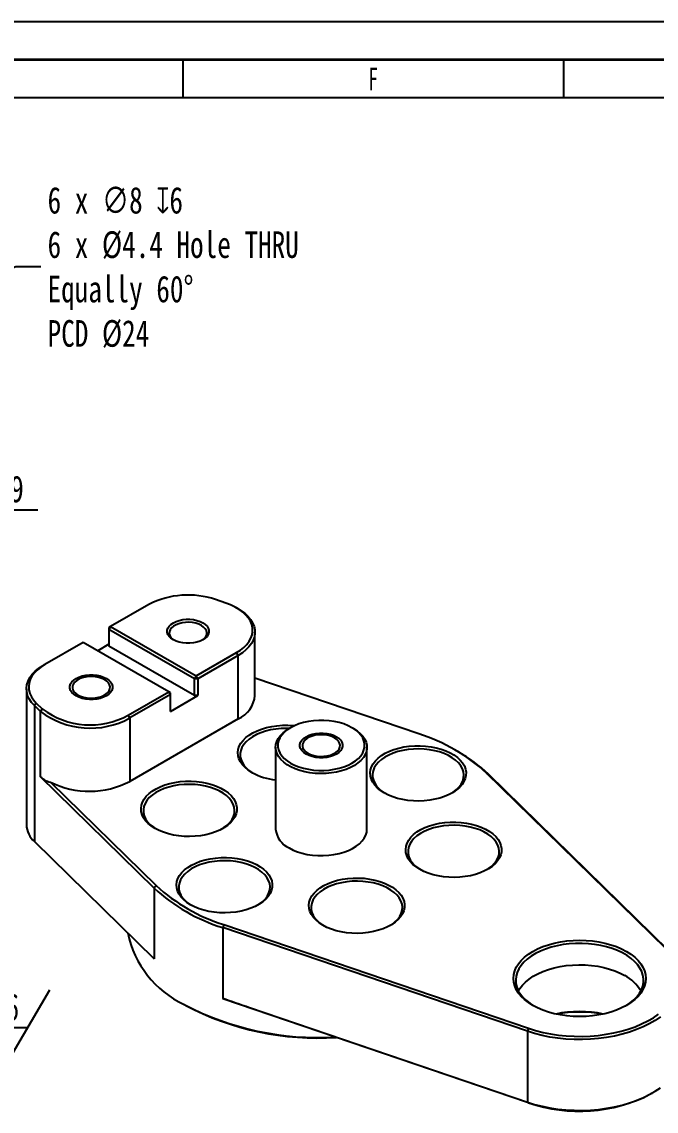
# Model space of a CAD drawing. Header units: millimetres. Extents: x 0 to 420, y -16 to 298.
# Drawn here: x 238.8 to 322.2, y 154.8 to 298 of the extents above; entities that cross this region are included whole.
import ezdxf

# ---------------------------------------------------------------- set-up
doc = ezdxf.new("R2010")
doc.units = ezdxf.units.MM
doc.header["$PDSIZE"] = -1
for name, color, linetype in [('SLD-0', 179, 'Continuous'), ('가는실선', 7, 'Continuous'), ('치수선', 104, 'Continuous')]:
    doc.layers.add(name, color=color, linetype=linetype)
doc.layers.add('도면층1', color=4, linetype='Continuous', lineweight=35)
doc.layers.add('도면층2', color=3, linetype='Continuous', lineweight=25)
doc.styles.add('SLDTEXTSTYLE0', font='TXT', dxfattribs={"width": 0.75})
doc.styles.add('SLDTEXTSTYLE5', font='TXT', dxfattribs={"width": 0.638186})
doc.dimstyles.new('SLDDIMSTYLE6', dxfattribs={"dimtxt": 3.5, "dimasz": 3.302, "dimexe": 0, "dimexo": 0.0625, "dimgap": 0.875, "dimtad": 0, "dimtih": 1, "dimtoh": 1, "dimdec": 3, "dimlfac": 0.5, "dimrnd": 1e-09, "dimzin": 12, "dimdsep": 46, "dimtxsty": 'SLDTEXTSTYLE0', "dimblk1": 'NONE', "dimsah": 1, "dimcen": 0, "dimadec": 0, "dimazin": 3, "dimtfac": 1, "dimtdec": 3, "dimtmove": 0, "dimatfit": 3, "dimldrblk": 'NONE', "dimfxl": 1, "dimfrac": 2, "dimtolj": 1, "dimtzin": 12, "dimarcsym": 0})
doc.dimstyles.new('SLDDIMSTYLE7', dxfattribs={"dimtxt": 3.5, "dimasz": 3.302, "dimexe": 0, "dimexo": 0.0625, "dimgap": 0.875, "dimtad": 0, "dimtih": 1, "dimtoh": 1, "dimdec": 3, "dimlfac": 0.5, "dimrnd": 1e-09, "dimzin": 12, "dimdsep": 46, "dimtxsty": 'SLDTEXTSTYLE0', "dimsah": 1, "dimcen": 0, "dimadec": 0, "dimazin": 3, "dimtfac": 1, "dimtdec": 3, "dimtofl": 0, "dimtmove": 0, "dimatfit": 3, "dimfxl": 1, "dimfrac": 2, "dimtolj": 1, "dimtzin": 12, "dimarcsym": 0})

# ---------------------------------------------------------------- blocks, each defined once
blk = doc.blocks.new('SW_SFSYMBOL_1')
at = {"layer": '가는실선', "color": 0}
for p, q in [((0, 0), (5.9, 10)), ((0, 0), (-2.95, 5)), ((2.95, 5), (-2.95, 5))]:
    blk.add_line(p, q, dxfattribs=at)
at = {"layer": '가는실선', "color": 0, "insert": (-3.51, 9.51), "char_height": 3.5, "attachment_point": 1, "style": 'SLDTEXTSTYLE0'}
blk.add_mtext('1.6', dxfattribs=at)
blk = doc.blocks.new('_D_21')
at = {"layer": '치수선', "transparency": 16777216}
for p, q in [((226.67, 232), (233.94, 233.85)), ((233.94, 233.85), (240.95, 233.85)), ((209.22, 227.57), (226.67, 232))]:
    blk.add_line(p, q, dxfattribs=at)
blk.add_solid([(226.67, 232), (229.99, 232.32), (229.74, 233.31)], dxfattribs=at)
at = {"layer": '치수선', "transparency": 16777216, "insert": (235.53, 238.36), "char_height": 3.5, "attachment_point": 1, "style": 'SLDTEXTSTYLE0'}
blk.add_mtext('R9', dxfattribs=at)
blk = doc.blocks.new('_D_24')
at = {"layer": 'Defpoints', "color": 0, "transparency": 16777216}
for p in [(173.52, 242.31), (158.49, 236.84)]:
    blk.add_point(p, dxfattribs=at)
at = {"layer": '치수선', "color": 0, "lineweight": -2, "transparency": 16777216}
for p, q in [((238.05, 265.8), (176.63, 243.44)), ((241.35, 265.8), (238.05, 265.8)), ((158.49, 236.84), (173.52, 242.31))]:
    blk.add_line(p, q, dxfattribs=at)
at = {"layer": '치수선', "color": 0, "transparency": 16777216}
blk.add_solid([(176.44, 243.96), (176.81, 242.92), (173.52, 242.31)], dxfattribs=at)
at = {"layer": '치수선', "color": 0, "transparency": 16777216, "insert": (242.22, 276.3), "char_height": 3.5, "attachment_point": 1, "style": 'SLDTEXTSTYLE0'}
blk.add_mtext('\\A1;6 x ∅8 {\\fGDT|b0|i0|c0|p2;x}6\\P6 x %%C4.4 Hole THRU\\PEqually 60%%D\\PPCD %%C24', dxfattribs=at)
blk = doc.blocks.new('_None')

msp = doc.modelspace()

# ---------------------------------------------------------------- linework, layer by layer
at = {"color": 7, "linetype": 'Continuous', "lineweight": 25}
for p, q in [((265.62606, 221.61089), (264.29154, 222.0651)), ((255.54366, 221.42366), (250.50025, 218.51216)), ((267.27351, 220.84645), (267.06134, 220.96897)), ((250.50025, 218.51216), (250.28812, 218.14474)), ((250.50025, 218.51216), (250.28812, 218.38966)), ((250.28812, 218.38966), (250.28812, 218.14474)), ((261.53111, 211.65429), (250.28812, 218.14474)), ((250.28812, 218.14474), (250.28812, 215.94008)), ((250.50025, 218.51216), (261.74325, 212.02172)), ((269.46935, 209.4567), (269.46935, 217.78542)), ((246.894, 216.43032), (241.85059, 213.51882)), ((258.137, 209.93987), (246.894, 216.43032)), ((250.28812, 216.185), (248.80354, 215.32797)), ((261.53111, 209.44963), (250.28812, 215.94008)), ((261.74325, 212.02172), (267.06052, 215.09131)), ((267.27265, 214.72389), (267.06052, 215.09131)), ((241.85059, 213.51882), (241.63846, 213.39632)), ((267.27265, 214.72389), (261.95538, 211.65429)), ((267.27265, 206.39517), (267.27265, 214.72389)), ((261.74325, 212.02172), (261.53111, 211.65429)), ((261.95538, 211.65429), (261.74325, 212.02172)), ((261.95538, 211.65429), (261.53111, 211.65429)), ((261.53111, 209.44963), (261.53111, 211.65429)), ((261.95538, 211.65429), (261.95538, 209.44963)), ((290.98197, 204.40723), (269.46935, 211.72913)), ((239.44176, 210.33479), (239.44176, 192.45255)), ((252.81973, 206.87028), (258.137, 209.93987)), ((258.34913, 209.57245), (253.03186, 206.50286)), ((258.34913, 209.57245), (258.137, 209.93987)), ((258.34913, 209.81737), (258.137, 209.93987)), ((258.34913, 209.57245), (258.34913, 209.81737)), ((258.34913, 207.36779), (258.34913, 209.57245)), ((258.34913, 207.36779), (261.95538, 209.44963)), ((261.95538, 209.44963), (261.53111, 209.44963)), ((240.73947, 208.46878), (240.48104, 208.13586)), ((241.26784, 207.36545), (240.48104, 208.13586)), ((240.48104, 208.13586), (240.48104, 190.25361)), ((240.73947, 208.46878), (241.52627, 207.69837)), ((241.52627, 207.69837), (241.26784, 207.36545)), ((241.26784, 198.79178), (241.26784, 207.36545)), ((253.03186, 206.50286), (252.81973, 206.87028)), ((253.03186, 206.50286), (253.03186, 198.17414)), ((267.27265, 206.39517), (253.03186, 198.17414)), ((274.15231, 205.22514), (273.94015, 205.10262)), ((282.42681, 205.10262), (282.21464, 205.22514)), ((272.18348, 202.65379), (272.18348, 191.87545)), ((284.18348, 191.87545), (284.18348, 202.65379)), ((296.21763, 202.038), (296.00546, 202.16052)), ((323.49548, 176.15178), (299.89151, 199.26386)), ((299.89151, 199.26386), (300.14994, 199.10686)), ((300.14994, 199.10686), (323.75391, 175.99477)), ((256.21702, 184.15412), (241.26784, 198.79178)), ((242.59281, 198.08038), (256.47544, 184.48704)), ((240.48104, 190.25361), (256.21702, 174.84556)), ((256.47544, 184.48704), (256.21702, 184.15412)), ((256.21702, 184.15412), (256.21702, 174.84556)), ((265.38499, 179.34367), (265.23263, 178.94952)), ((265.38499, 179.34367), (305.42063, 165.71739)), ((305.26827, 165.32324), (265.23263, 178.94952)), ((265.23263, 178.94952), (265.23263, 169.64096)), ((265.23263, 169.64096), (305.26827, 156.01468)), ((260.14933, 168.85238), (260.36149, 168.72986)), ((305.42063, 155.9189), (268.74457, 168.40174)), ((305.42063, 165.71739), (305.26827, 165.32324)), ((305.26827, 165.32324), (305.26827, 156.01468)), ((321.45993, 157.09575), (321.6721, 157.21827)), ((305.42063, 155.9189), (305.26827, 156.01468))]:
    msp.add_line(p, q, dxfattribs=at)
at = {"color": 7, "linetype": 'Continuous', "lineweight": 25, "flags": 128}
for points in [[(267.06052, 215.09131), (267.57631, 215.42285), (268.02765, 215.78437), (268.40935, 216.1717), (268.71703, 216.58039), (268.94715, 217.00575), (269.09706, 217.44289), (269.16505, 217.88678), (269.15032, 218.33232), (269.05306, 218.7744), (268.87437, 219.20792), (268.61631, 219.6279), (268.28185, 220.02952), (267.87483, 220.40816), (267.39993, 220.75948), (266.86261, 221.07942), (266.26905, 221.36431), (265.62606, 221.61089)], [(267.27351, 220.84645), (267.62621, 220.62823), (268.12089, 220.26228), (268.54487, 219.86786), (268.89327, 219.4495), (269.16208, 219.01202), (269.34821, 218.56043), (269.44953, 218.09994), (269.46487, 217.63584), (269.39405, 217.17345), (269.23789, 216.7181), (268.99818, 216.27501), (268.67768, 215.84929), (268.28008, 215.44582), (267.80993, 215.06924), (267.27265, 214.72389)], [(262.62177, 219.01932), (262.92905, 218.80792), (263.16806, 218.56893), (263.33156, 218.30961), (263.41457, 218.03784), (263.41457, 217.76187), (263.33156, 217.4901), (263.16806, 217.23078), (262.92905, 216.99179), (262.62177, 216.78039), (262.25557, 216.603), (261.84158, 216.46502), (261.39238, 216.37063), (260.9216, 216.32271), (260.44357, 216.32271), (259.97279, 216.37063), (259.52359, 216.46502), (259.1096, 216.603), (258.7434, 216.78039), (258.43612, 216.99179), (258.19711, 217.23078), (258.03361, 217.4901), (257.9506, 217.76187), (257.9506, 218.03784), (258.03361, 218.30961), (258.19711, 218.56893), (258.43612, 218.80792), (258.7434, 219.01932), (259.1096, 219.19671), (259.52359, 219.33469), (259.97279, 219.42908), (260.44357, 219.477), (260.9216, 219.477), (261.39238, 219.42908), (261.84158, 219.33469), (262.25557, 219.19671), (262.62177, 219.01932)], [(262.43267, 218.66117), (262.0813, 218.82961), (261.68229, 218.95791), (261.24924, 219.0417), (260.79689, 219.07812), (260.34065, 219.06595), (259.89605, 219.00558), (259.47824, 218.89908), (259.10144, 218.75007), (258.77848, 218.56364), (258.52037, 218.34611), (258.33589, 218.10492), (258.23132, 217.84826), (258.21023, 217.58487), (258.27333, 217.32374), (258.41847, 217.07374), (258.64072, 216.8434), (258.64282, 216.84163)], [(262.72235, 216.84163), (262.8448, 216.95561), (263.02928, 217.1968), (263.13385, 217.45346), (263.15494, 217.71685), (263.09184, 217.97798), (262.9467, 218.22798), (262.72445, 218.45832), (262.43267, 218.66117)], [(240.48104, 208.13586), (240.10242, 208.55797), (239.80623, 209.00149), (239.59605, 209.46109), (239.47441, 209.93122), (239.44278, 210.40621), (239.50154, 210.88034), (239.64998, 211.3479), (239.8863, 211.80325), (240.20767, 212.24089), (240.61021, 212.65556), (241.08906, 213.04226), (241.63846, 213.39632)], [(241.85059, 213.51882), (241.32317, 213.17892), (240.86347, 212.80769), (240.47704, 212.40961), (240.16852, 211.98947), (239.94165, 211.55234), (239.79915, 211.10348), (239.74274, 210.64832), (239.77311, 210.19233), (239.88988, 209.741), (240.09165, 209.29979), (240.37599, 208.874), (240.73947, 208.46878)], [(249.9434, 211.70025), (250.25853, 211.48345), (250.50365, 211.23835), (250.67133, 210.9724), (250.75646, 210.69369), (250.75646, 210.41067), (250.67133, 210.13196), (250.50365, 209.86601), (250.25853, 209.62091), (249.9434, 209.40411), (249.56785, 209.22219), (249.14328, 209.08068), (248.68259, 208.98388), (248.19979, 208.93474), (247.70954, 208.93474), (247.22673, 208.98388), (246.76605, 209.08068), (246.34148, 209.22219), (245.96593, 209.40411), (245.6508, 209.62091), (245.40567, 209.86601), (245.238, 210.13196), (245.15287, 210.41067), (245.15287, 210.69369), (245.238, 210.9724), (245.40567, 211.23835), (245.6508, 211.48345), (245.96593, 211.70025), (246.34148, 211.88217), (246.76605, 212.02368), (247.22673, 212.12048), (247.70954, 212.16962), (248.19979, 212.16962), (248.68259, 212.12048), (249.14328, 212.02368), (249.56785, 211.88217), (249.9434, 211.70025)], [(246.20457, 209.52381), (246.55595, 209.35537), (246.95496, 209.22707), (247.38801, 209.14328), (247.84036, 209.10686), (248.2966, 209.11903), (248.7412, 209.1794), (249.15901, 209.2859), (249.53581, 209.4349), (249.85876, 209.62134), (250.11688, 209.83886), (250.30136, 210.08006), (250.40593, 210.33672), (250.42702, 210.6001), (250.36392, 210.86124), (250.21878, 211.11124), (249.99653, 211.34158), (249.70475, 211.54442), (249.35338, 211.71286), (248.95437, 211.84116), (248.52132, 211.92495), (248.06897, 211.96138), (247.61273, 211.9492), (247.16813, 211.88884), (246.75032, 211.78234), (246.37352, 211.63333), (246.05056, 211.44689), (245.79245, 211.22937), (245.60797, 210.98817), (245.5034, 210.73151), (245.4823, 210.46813), (245.5454, 210.207), (245.69055, 209.957), (245.91279, 209.72666), (246.20457, 209.52381)], [(282.21399, 205.22552), (281.69878, 205.48901), (281.1323, 205.71474), (280.52283, 205.8994), (279.87925, 206.0403), (279.21093, 206.13539), (278.52764, 206.18329), (277.83932, 206.18329), (277.15602, 206.13539), (276.48771, 206.0403), (275.84413, 205.8994), (275.23465, 205.71474), (274.66818, 205.48901), (274.15297, 205.22552), (273.69653, 204.92809), (273.30552, 204.60107), (272.98565, 204.24923), (272.74157, 203.8777), (272.57684, 203.49189), (272.49388, 203.09743), (272.49388, 202.70007), (272.57684, 202.30562), (272.74157, 201.91981), (272.98565, 201.54827), (273.30552, 201.19643), (273.69653, 200.86941), (274.15297, 200.57199), (274.66818, 200.30849), (275.23465, 200.08277), (275.84413, 199.89811), (276.48771, 199.75721), (277.15602, 199.66211), (277.83932, 199.61422), (278.52764, 199.61422), (279.21093, 199.66211), (279.87925, 199.75721), (280.52283, 199.89811), (281.1323, 200.08277), (281.69878, 200.30849), (282.21399, 200.57199), (282.67042, 200.86941), (283.06143, 201.19643), (283.38131, 201.54827), (283.62539, 201.91981), (283.79011, 202.30562), (283.87308, 202.70007), (283.87308, 203.09743), (283.79011, 203.49189), (283.62539, 203.8777), (283.38131, 204.24923), (283.06143, 204.60107), (282.67042, 204.92809), (282.21399, 205.22552)], [(269.06996, 199.34087), (268.59119, 199.65079), (268.17674, 199.99019), (267.83201, 200.35465), (267.56149, 200.73942), (267.36871, 201.13948), (267.25618, 201.54962), (267.22538, 201.96449), (267.27669, 202.37869), (267.40946, 202.78681), (267.62195, 203.18353), (267.91139, 203.56368), (268.27401, 203.92231), (268.70509, 204.25474), (269.19899, 204.55663), (269.74929, 204.82406), (270.3488, 205.05353), (270.98972, 205.24205), (271.66368, 205.38716), (272.36191, 205.48698), (273.0753, 205.54021), (273.79454, 205.54614), (274.51027, 205.5047), (274.66828, 205.48906)], [(273.97309, 205.12164), (273.61365, 205.13094), (272.90346, 205.11271), (272.202, 205.0461), (271.5191, 204.93208), (270.86436, 204.77222), (270.24696, 204.56879), (269.67558, 204.32463), (269.15823, 204.04317), (268.70218, 203.72836), (268.31383, 203.38462), (267.99862, 203.01678), (267.76099, 202.63), (267.60427, 202.22971), (267.53066, 201.82153), (267.5412, 201.41119), (267.63573, 201.00445), (267.81293, 200.60702), (268.07031, 200.22447), (268.40425, 199.86218), (268.81008, 199.52524), (269.17791, 199.28003)], [(282.42612, 205.10301), (282.89813, 204.79615), (283.30396, 204.4592), (283.63791, 204.09692), (283.89529, 203.71437), (284.07249, 203.31694), (284.16702, 202.9102), (284.17755, 202.49986), (284.10394, 202.09168), (283.94722, 201.69139), (283.70959, 201.30461), (283.39439, 200.93677), (283.00603, 200.59303), (282.54998, 200.27822), (282.03263, 199.99676), (281.46125, 199.7526), (280.84385, 199.54916), (280.18911, 199.38931), (279.50622, 199.27528), (278.80475, 199.20868), (278.09457, 199.19044), (277.38563, 199.22082), (276.68789, 199.29939), (276.01115, 199.42505), (275.3649, 199.59604), (274.75822, 199.80994), (274.19963, 200.06377), (273.69695, 200.35396), (273.25726, 200.67643), (272.88672, 201.02666), (272.59054, 201.39973), (272.37286, 201.79041), (272.23676, 202.1932), (272.18414, 202.60246), (272.21573, 203.01245), (272.3311, 203.41739), (272.52862, 203.81162), (272.80552, 204.18959), (273.15792, 204.54601), (273.58087, 204.87586), (273.94015, 205.10262)], [(280.17222, 204.04683), (280.48734, 203.83002), (280.73247, 203.58492), (280.90014, 203.31898), (280.98528, 203.04026), (280.98528, 202.75724), (280.90014, 202.47853), (280.73247, 202.21258), (280.48734, 201.96748), (280.17222, 201.75068), (279.79666, 201.56876), (279.37209, 201.42725), (278.91141, 201.33045), (278.4286, 201.28131), (277.93835, 201.28131), (277.45555, 201.33045), (276.99486, 201.42725), (276.57029, 201.56876), (276.19474, 201.75068), (275.87961, 201.96748), (275.63449, 202.21258), (275.46681, 202.47853), (275.38168, 202.75724), (275.38168, 203.04026), (275.46681, 203.31898), (275.63449, 203.58492), (275.87961, 203.83002), (276.19474, 204.04683), (276.57029, 204.22875), (276.99486, 204.37025), (277.45555, 204.46705), (277.93835, 204.5162), (278.4286, 204.5162), (278.91141, 204.46705), (279.37209, 204.37025), (279.79666, 204.22875), (280.17222, 204.04683)], [(276.43339, 201.87038), (276.78477, 201.70194), (277.18377, 201.57364), (277.61683, 201.48985), (278.06917, 201.45343), (278.52542, 201.4656), (278.97001, 201.52597), (279.38782, 201.63247), (279.76462, 201.78148), (280.08758, 201.96791), (280.34569, 202.18544), (280.53018, 202.42663), (280.63474, 202.68329), (280.65584, 202.94668), (280.59274, 203.20781), (280.44759, 203.45781), (280.22535, 203.68815), (279.93357, 203.891), (279.58219, 204.05944), (279.18318, 204.18774), (278.75013, 204.27153), (278.29778, 204.30795), (277.84154, 204.29578), (277.39694, 204.23541), (276.97913, 204.12891), (276.60233, 203.9799), (276.27938, 203.79347), (276.02126, 203.57594), (275.83678, 203.33475), (275.73221, 203.07809), (275.71112, 202.8147), (275.77422, 202.55357), (275.91936, 202.30357), (276.14161, 202.07323), (276.43339, 201.87038)], [(286.45663, 196.65144), (285.97786, 196.96135), (285.56341, 197.30075), (285.21867, 197.66521), (284.94815, 198.04998), (284.75537, 198.45004), (284.64285, 198.86018), (284.61204, 199.27506), (284.66336, 199.68925), (284.79613, 200.09737), (285.00862, 200.4941), (285.29806, 200.87425), (285.66068, 201.23288), (286.09175, 201.5653), (286.58565, 201.8672), (287.13595, 202.13462), (287.73547, 202.36409), (288.37638, 202.55261), (289.05035, 202.69773), (289.74858, 202.79755), (290.46196, 202.85077), (291.18121, 202.8567), (291.89694, 202.81526), (292.59982, 202.72699), (293.28069, 202.59305), (293.93067, 202.41517), (294.54129, 202.19567), (295.10459, 201.93743), (295.61323, 201.6438), (296.06057, 201.31862), (296.44078, 200.96611), (296.74891, 200.59088), (296.98093, 200.19783), (297.13384, 199.79206), (297.20562, 199.37888), (297.19535, 198.96367), (297.10316, 198.55184), (296.93024, 198.14876), (296.67887, 197.75969), (296.3523, 197.3897), (295.95481, 197.0436), (295.49157, 196.72593), (294.96861, 196.4408), (294.39277, 196.19195), (293.77154, 195.98261), (293.11302, 195.81552), (292.42581, 195.69285), (291.71885, 195.61621), (291.00136, 195.58658), (290.2827, 195.60437), (289.57224, 195.66933), (288.87923, 195.78062), (288.21272, 195.93678), (287.58139, 196.13579), (286.99347, 196.37505), (286.45663, 196.65144)], [(295.25822, 196.5906), (295.51401, 196.75609), (295.93696, 197.08595), (296.28936, 197.44236), (296.56626, 197.82033), (296.76378, 198.21456), (296.87915, 198.61951), (296.91074, 199.02949), (296.85812, 199.43875), (296.72201, 199.84154), (296.50434, 200.23222), (296.20816, 200.60529), (295.83762, 200.95552), (295.39793, 201.27799), (294.89525, 201.56818), (294.33666, 201.82201), (293.72997, 202.03592), (293.08373, 202.2069), (292.40698, 202.33256), (291.70925, 202.41113), (291.00031, 202.44151), (290.29012, 202.42327), (289.58866, 202.35667), (288.90577, 202.24264), (288.25102, 202.08279), (287.63363, 201.87935), (287.06225, 201.63519), (286.5449, 201.35373), (286.08885, 201.03892), (285.70049, 200.69519), (285.38529, 200.32735), (285.14766, 199.94057), (284.99094, 199.54028), (284.91733, 199.1321), (284.92786, 198.72176), (285.02239, 198.31501), (285.19959, 197.91758), (285.45697, 197.53504), (285.79092, 197.17275), (286.19675, 196.83581), (286.56458, 196.5906)], [(256.34204, 191.9932), (255.86327, 192.30311), (255.44882, 192.64251), (255.10409, 193.00697), (254.83357, 193.39174), (254.64079, 193.79181), (254.52826, 194.20195), (254.49746, 194.61682), (254.54877, 195.03102), (254.68154, 195.43914), (254.89403, 195.83586), (255.18347, 196.21601), (255.54609, 196.57464), (255.97716, 196.90707), (256.47107, 197.20896), (257.02136, 197.47639), (257.62088, 197.70585), (258.2618, 197.89438), (258.93576, 198.03949), (259.63399, 198.13931), (260.34738, 198.19253), (261.06662, 198.19846), (261.78235, 198.15702), (262.48523, 198.06875), (263.1661, 197.93481), (263.81608, 197.75693), (264.4267, 197.53744), (264.99, 197.27919), (265.49864, 196.98556), (265.94598, 196.66038), (266.32619, 196.30787), (266.63432, 195.93265), (266.86635, 195.53959), (267.01925, 195.13383), (267.09103, 194.72064), (267.08076, 194.30543), (266.98857, 193.8936), (266.81566, 193.49052), (266.56428, 193.10145), (266.23772, 192.73146), (265.84022, 192.38537), (265.37698, 192.06769), (264.85403, 191.78256), (264.27818, 191.53371), (263.65695, 191.32437), (262.99844, 191.15728), (262.31122, 191.03461), (261.60426, 190.95797), (260.88677, 190.92834), (260.16811, 190.94613), (259.45765, 191.01109), (258.76465, 191.12238), (258.09813, 191.27855), (257.4668, 191.47756), (256.87888, 191.71681), (256.34204, 191.9932)], [(265.14364, 191.93236), (265.39942, 192.09786), (265.82237, 192.42771), (266.17477, 192.78412), (266.45167, 193.1621), (266.64919, 193.55632), (266.76456, 193.96127), (266.79615, 194.37125), (266.74353, 194.78051), (266.60743, 195.18331), (266.38976, 195.57398), (266.09357, 195.94705), (265.72303, 196.29728), (265.28334, 196.61975), (264.78067, 196.90994), (264.22207, 197.16377), (263.61539, 197.37768), (262.96914, 197.54866), (262.2924, 197.67432), (261.59466, 197.75289), (260.88572, 197.78327), (260.17554, 197.76503), (259.47407, 197.69843), (258.79118, 197.5844), (258.13644, 197.42455), (257.51904, 197.22112), (256.94766, 196.97695), (256.43031, 196.69549), (255.97426, 196.38069), (255.58591, 196.03695), (255.2707, 195.66911), (255.03307, 195.28233), (254.87635, 194.88204), (254.80274, 194.47386), (254.81328, 194.06352), (254.90781, 193.65678), (255.085, 193.25934), (255.34238, 192.8768), (255.67633, 192.51451), (256.08216, 192.17757), (256.44999, 191.93236)], [(273.94084, 189.42623), (274.47241, 189.15374), (275.05607, 188.91946), (275.68364, 188.72668), (276.3463, 188.57809), (277.03475, 188.4758), (277.73932, 188.42123), (278.45013, 188.41515), (279.1572, 188.45764), (279.85059, 188.54811), (280.52059, 188.68529), (281.15777, 188.86726), (281.75321, 189.09145), (282.29853, 189.35472), (282.78609, 189.65338), (283.20903, 189.98324), (283.56143, 190.33965), (283.83834, 190.71762), (284.03586, 191.11185), (284.15123, 191.5168), (284.18348, 191.87545)], [(291.11537, 186.61433), (290.6366, 186.92424), (290.22215, 187.26364), (289.87742, 187.6281), (289.6069, 188.01287), (289.41412, 188.41294), (289.30159, 188.82308), (289.27079, 189.23795), (289.3221, 189.65215), (289.45487, 190.06027), (289.66736, 190.45699), (289.9568, 190.83714), (290.31942, 191.19577), (290.75049, 191.5282), (291.2444, 191.83009), (291.79469, 192.09752), (292.39421, 192.32698), (293.03513, 192.51551), (293.70909, 192.66062), (294.40732, 192.76044), (295.12071, 192.81366), (295.83995, 192.81959), (296.55568, 192.77815), (297.25856, 192.68988), (297.93943, 192.55594), (298.58941, 192.37806), (299.20003, 192.15857), (299.76333, 191.90032), (300.27197, 191.60669), (300.71931, 191.28151), (301.09952, 190.929), (301.40765, 190.55378), (301.63968, 190.16072), (301.79258, 189.75496), (301.86436, 189.34177), (301.85409, 188.92656), (301.7619, 188.51473), (301.58899, 188.11165), (301.33761, 187.72258), (301.01105, 187.35259), (300.61355, 187.0065), (300.15031, 186.68882), (299.62736, 186.40369), (299.05151, 186.15484), (298.43028, 185.9455), (297.77177, 185.77841), (297.08455, 185.65574), (296.37759, 185.5791), (295.6601, 185.54947), (294.94144, 185.56726), (294.23098, 185.63222), (293.53798, 185.74351), (292.87146, 185.89968), (292.24013, 186.09869), (291.65221, 186.33794), (291.11537, 186.61433)], [(299.91697, 186.55349), (300.17275, 186.71899), (300.5957, 187.04884), (300.9481, 187.40525), (301.225, 187.78323), (301.42252, 188.17745), (301.53789, 188.5824), (301.56948, 188.99238), (301.51686, 189.40164), (301.38076, 189.80444), (301.16308, 190.19511), (300.8669, 190.56818), (300.49636, 190.91841), (300.05667, 191.24088), (299.554, 191.53107), (298.9954, 191.7849), (298.38872, 191.99881), (297.74247, 192.16979), (297.06573, 192.29545), (296.36799, 192.37402), (295.65905, 192.4044), (294.94887, 192.38616), (294.2474, 192.31956), (293.56451, 192.20554), (292.90977, 192.04568), (292.29237, 191.84225), (291.72099, 191.59809), (291.20364, 191.31662), (290.74759, 191.00182), (290.35924, 190.65808), (290.04403, 190.29024), (289.8064, 189.90346), (289.64968, 189.50317), (289.57607, 189.09499), (289.58661, 188.68465), (289.68114, 188.27791), (289.85833, 187.88047), (290.11571, 187.49793), (290.44966, 187.13564), (290.85549, 186.7987), (291.22332, 186.55349)], [(261.00078, 181.95609), (260.52201, 182.26601), (260.10756, 182.6054), (259.76283, 182.96986), (259.49231, 183.35463), (259.29953, 183.7547), (259.187, 184.16484), (259.1562, 184.57971), (259.20751, 184.99391), (259.34028, 185.40203), (259.55277, 185.79875), (259.84221, 186.1789), (260.20484, 186.53753), (260.63591, 186.86996), (261.12981, 187.17185), (261.68011, 187.43928), (262.27962, 187.66875), (262.92054, 187.85727), (263.59451, 188.00238), (264.29273, 188.1022), (265.00612, 188.15542), (265.72536, 188.16135), (266.44109, 188.11991), (267.14397, 188.03165), (267.82484, 187.8977), (268.47482, 187.71982), (269.08545, 187.50033), (269.64875, 187.24208), (270.15738, 186.94846), (270.60472, 186.62327), (270.98493, 186.27077), (271.29306, 185.89554), (271.52509, 185.50248), (271.67799, 185.09672), (271.74978, 184.68354), (271.7395, 184.26832), (271.64731, 183.85649), (271.4744, 183.45342), (271.22302, 183.06434), (270.89646, 182.69435), (270.49897, 182.34826), (270.03572, 182.03058), (269.51277, 181.74545), (268.93693, 181.4966), (268.3157, 181.28727), (267.65718, 181.12017), (266.96996, 180.99751), (266.263, 180.92086), (265.54552, 180.89124), (264.82686, 180.90902), (264.11639, 180.97398), (263.42339, 181.08527), (262.75688, 181.24144), (262.12555, 181.44045), (261.53763, 181.67971), (261.00078, 181.95609)], [(269.80238, 181.89525), (270.05817, 182.06075), (270.48111, 182.3906), (270.83351, 182.74701), (271.11041, 183.12499), (271.30794, 183.51922), (271.4233, 183.92416), (271.4549, 184.33414), (271.40227, 184.7434), (271.26617, 185.1462), (271.0485, 185.53687), (270.75231, 185.90994), (270.38177, 186.26017), (269.94208, 186.58265), (269.43941, 186.87283), (268.88081, 187.12666), (268.27413, 187.34057), (267.62788, 187.51155), (266.95114, 187.63721), (266.2534, 187.71578), (265.54447, 187.74616), (264.83428, 187.72792), (264.13282, 187.66132), (263.44992, 187.5473), (262.79518, 187.38744), (262.17779, 187.18401), (261.6064, 186.93985), (261.08906, 186.65839), (260.633, 186.34358), (260.24465, 185.99984), (259.92944, 185.632), (259.69181, 185.24522), (259.53509, 184.84493), (259.46148, 184.43675), (259.47202, 184.02641), (259.56655, 183.61967), (259.74375, 183.22223), (260.00113, 182.83969), (260.33508, 182.4774), (260.7409, 182.14046), (261.10873, 181.89525)], [(278.38745, 179.26666), (277.90868, 179.57657), (277.49423, 179.91597), (277.14949, 180.28043), (276.87898, 180.6652), (276.6862, 181.06526), (276.57367, 181.4754), (276.54286, 181.89028), (276.59418, 182.30447), (276.72695, 182.71259), (276.93944, 183.10931), (277.22888, 183.48947), (277.5915, 183.8481), (278.02257, 184.18052), (278.51648, 184.48242), (279.06677, 184.74984), (279.66629, 184.97931), (280.3072, 185.16783), (280.98117, 185.31295), (281.6794, 185.41277), (282.39278, 185.46599), (283.11203, 185.47192), (283.82776, 185.43048), (284.53064, 185.34221), (285.21151, 185.20826), (285.86149, 185.03039), (286.47211, 184.81089), (287.03541, 184.55265), (287.54405, 184.25902), (287.99139, 183.93383), (288.3716, 183.58133), (288.67973, 183.2061), (288.91176, 182.81305), (289.06466, 182.40728), (289.13644, 181.9941), (289.12617, 181.57889), (289.03398, 181.16706), (288.86107, 180.76398), (288.60969, 180.37491), (288.28313, 180.00492), (287.88563, 179.65882), (287.42239, 179.34114), (286.89944, 179.05602), (286.32359, 178.80717), (285.70236, 178.59783), (285.04385, 178.43074), (284.35663, 178.30807), (283.64967, 178.23143), (282.93218, 178.2018), (282.21352, 178.21959), (281.50306, 178.28455), (280.81005, 178.39584), (280.14354, 178.552), (279.51221, 178.75101), (278.92429, 178.99027), (278.38745, 179.26666)], [(287.18905, 179.20582), (287.44483, 179.37131), (287.86778, 179.70116), (288.22018, 180.05758), (288.49708, 180.43555), (288.6946, 180.82978), (288.80997, 181.23473), (288.84156, 181.64471), (288.78894, 182.05397), (288.65283, 182.45676), (288.43516, 182.84744), (288.13898, 183.22051), (287.76844, 183.57074), (287.32875, 183.89321), (286.82607, 184.1834), (286.26748, 184.43723), (285.66079, 184.65113), (285.01455, 184.82212), (284.3378, 184.94778), (283.64007, 185.02635), (282.93113, 185.05673), (282.22095, 185.03849), (281.51948, 184.97189), (280.83659, 184.85786), (280.18185, 184.69801), (279.56445, 184.49457), (278.99307, 184.25041), (278.47572, 183.96895), (278.01967, 183.65414), (277.63131, 183.31041), (277.31611, 182.94257), (277.07848, 182.55579), (276.92176, 182.1555), (276.84815, 181.74732), (276.85868, 181.33697), (276.95321, 180.93023), (277.13041, 180.5328), (277.38779, 180.15025), (277.72174, 179.78797), (278.12757, 179.45103), (278.4954, 179.20582)], [(305.97277, 168.73028), (305.39941, 169.09548), (304.89082, 169.49136), (304.45189, 169.91411), (304.08685, 170.35967), (303.79922, 170.82373), (303.59177, 171.30183), (303.4665, 171.78938), (303.4246, 172.28166), (303.4665, 172.77394), (303.59177, 173.26148), (303.79922, 173.73958), (304.08685, 174.20365), (304.45189, 174.6492), (304.89082, 175.07195), (305.39941, 175.46784), (305.97277, 175.83303), (306.60538, 176.16403), (307.29114, 176.45763), (308.02345, 176.71102), (308.79526, 176.92175), (309.59913, 177.0878), (310.42732, 177.20756), (311.27185, 177.27988), (312.1246, 177.30406), (312.97735, 177.27988), (313.82189, 177.20756), (314.65008, 177.0878), (315.45395, 176.92175), (316.22576, 176.71102), (316.95806, 176.45763), (317.64383, 176.16403), (318.27643, 175.83303), (318.84979, 175.46784), (319.35839, 175.07195), (319.79732, 174.6492), (320.16236, 174.20365), (320.44998, 173.73958), (320.65744, 173.26148), (320.78271, 172.77394), (320.8246, 172.28166), (320.78271, 171.78938), (320.65744, 171.30183), (320.44998, 170.82373), (320.16236, 170.35967), (319.79732, 169.91411), (319.35839, 169.49136), (318.84979, 169.09548), (318.27643, 168.73028), (317.64383, 168.39929), (316.95806, 168.10568), (316.22576, 167.85229), (315.45395, 167.64156), (314.65008, 167.47552), (313.82189, 167.35576), (312.97735, 167.28344), (312.1246, 167.25925), (311.27185, 167.28344), (310.42732, 167.35576), (309.59913, 167.47552), (308.79526, 167.64156), (308.02345, 167.85229), (307.29114, 168.10568), (306.60538, 168.39929), (305.97277, 168.73028)], [(318.16949, 168.6696), (318.21054, 168.69433), (318.75677, 169.06076), (319.23709, 169.45676), (319.64672, 169.8784), (319.98159, 170.32149), (320.23838, 170.78163), (320.41453, 171.25424), (320.50829, 171.73462), (320.51873, 172.21801), (320.44574, 172.6996), (320.29006, 173.1746), (320.05322, 173.63829), (319.73759, 174.08606), (319.34629, 174.51347), (318.88322, 174.91626), (318.35299, 175.29043), (317.76085, 175.63226), (317.11269, 175.93836), (316.41496, 176.20569), (315.6746, 176.43158), (314.89895, 176.61379), (314.09573, 176.75051), (313.27291, 176.84039), (312.43869, 176.88252), (311.60134, 176.87649), (310.7692, 176.82237), (309.95052, 176.72068), (309.15346, 176.57244), (308.38592, 176.37912), (307.65553, 176.14264), (306.96957, 175.86536), (306.33483, 175.55003), (305.75764, 175.19978), (305.24373, 174.81809), (304.7982, 174.40876), (304.42548, 173.97586), (304.12928, 173.52368), (303.91254, 173.05673), (303.77742, 172.57963), (303.72526, 172.09715), (303.75657, 171.61406), (303.87105, 171.13517), (304.06755, 170.66524), (304.34413, 170.20894), (304.69803, 169.77081), (305.12575, 169.35519), (305.62302, 168.96623), (306.07972, 168.6696)], [(304.08677, 170.62816), (304.26761, 170.93484), (304.60249, 171.37793), (305.01212, 171.79957), (305.49244, 172.19557), (306.03867, 172.56199), (306.64539, 172.8952), (307.30656, 173.19187), (308.01562, 173.44907), (308.76551, 173.66424), (309.54879, 173.83523), (310.35766, 173.96035), (311.1841, 174.03835), (312.01989, 174.06847), (312.85671, 174.05039), (313.68626, 173.98431), (314.50029, 173.87087), (315.29071, 173.7112), (316.04966, 173.5069), (316.7696, 173.25998), (317.44338, 172.97291), (318.0643, 172.64854)], [(305.42063, 165.71739), (306.34942, 165.42949), (307.31504, 165.18529), (308.31134, 164.98635), (309.33196, 164.83395), (310.3704, 164.72905), (311.42002, 164.67232), (312.47414, 164.66413), (313.52602, 164.70453), (314.56897, 164.79325), (315.59633, 164.92974), (316.60154, 165.11312), (317.5782, 165.34223), (318.52008, 165.6156), (319.42116, 165.93148), (320.2757, 166.28787), (321.07825, 166.68249), (321.82369, 167.11283), (322.50727, 167.57613)], [(322.74323, 167.22422), (322.04412, 166.75039), (321.28174, 166.31028), (320.46095, 165.90669), (319.58699, 165.5422), (318.66543, 165.21913), (317.70215, 164.93955), (316.70329, 164.70524), (315.67523, 164.51769), (314.62453, 164.3781), (313.55787, 164.28736), (312.48208, 164.24604), (311.40401, 164.25442), (310.33053, 164.31244), (309.26849, 164.41972), (308.22468, 164.57559), (307.20573, 164.77904), (306.21817, 165.02879), (305.26827, 165.32324)], [(305.26827, 156.01468), (306.21817, 155.72023), (307.20573, 155.47048), (308.22468, 155.26702), (309.26849, 155.11115), (310.33053, 155.00387), (311.40401, 154.94586), (312.48208, 154.93748), (313.55787, 154.97879), (314.62453, 155.06953), (315.67523, 155.20913), (316.70329, 155.39668), (317.70215, 155.63099), (318.66543, 155.91057), (319.58699, 156.23363), (320.46095, 156.59812), (321.28174, 157.00171), (322.04412, 157.44183), (322.74323, 157.91566)]]:
    msp.add_lwpolyline(points, dxfattribs=at)
at = {"color": 7, "linetype": 'Continuous', "lineweight": 25}
for centre, radius, start, end in [((260.67806, 211.37329), 11.28592, 71.3264496, 117.0609837), ((265.78466, 209.78167), 3.69899, 293.720061, 354.959798), ((247.8151, 216.04123), 10.44761, 232.9910568, 298.6215099), ((247.81589, 216.01754), 10.8506, 232.8809133, 298.7316535), ((283.93519, 181.91212), 23.57302, 47.3989667, 72.6064098), ((286.52951, 184.93751), 19.65417, 46.1315895, 60.4666943), ((273.08109, 206.63295), 8.32247, 241.1862558, 263.8083515), ((247.72008, 208.3988), 11.52209, 243.5769827, 297.4521992), ((242.56883, 192.58543), 3.12989, 182.4332301, 228.1601956), ((275.24223, 192.21508), 3.07755, 186.3358313, 244.9843097), ((272.3633, 201.71243), 23.85365, 227.3989667, 252.6064098), ((272.43177, 201.83879), 23.57302, 227.3989667, 252.6064098), ((265.92229, 181.01871), 13.46678, 191.8809471, 244.6298301), ((315.62083, 168.0114), 5.24153, 29.9495118, 62.2137385), ((277.73275, 202.27015), 37.76154, 242.2531237, 273.4200575), ((277.76217, 201.83252), 37.39759, 242.2761033, 273.6934879), ((312.1246, 152.72396), 15.20114, 78.0836172, 101.9163828), ((312.1246, 152.09124), 15.76185, 79.0491681, 100.9508319), ((312.04981, 175.45814), 20.63317, 251.259211, 297.1336547)]:
    msp.add_arc(centre, radius, start, end, dxfattribs=at)
for centre, major_axis, ratio, start_param, end_param in [((247.72856, 207.11476), (6.14743, 8.58604), 0.500393359, 3.064327903, 3.348122012), ((278.18348, 161.50013), (25.47406, -10.70916), 0.107383819, 1.995083414, 2.148627196)]:
    msp.add_ellipse(centre, major_axis=major_axis, ratio=ratio, start_param=start_param, end_param=end_param, dxfattribs=at)
at = {"layer": 'SLD-0', "color": 7}
msp.add_line((420, 298), (0, 298), dxfattribs=at)
at = {"layer": '도면층1', "color": 7}
msp.add_line((415, 293), (5, 293), dxfattribs=at)
at = {"layer": '도면층2', "color": 7}
for p, q in [((260, 293), (260, 288)), ((310, 293), (310, 288)), ((410, 288), (10, 288))]:
    msp.add_line(p, q, dxfattribs=at)

# ---------------------------------------------------------------- block references
at = {"layer": '가는실선'}
msp.add_blockref('SW_SFSYMBOL_1', (236.63432, 160.76196), dxfattribs=at)

# ---------------------------------------------------------------- texts
at = {"layer": '도면층2', "color": 7, "insert": (285.00796, 291.9922), "char_height": 3, "attachment_point": 2, "style": 'SLDTEXTSTYLE5'}
msp.add_mtext('F', dxfattribs=at)

# ---------------------------------------------------------------- dimensions: what is measured, and where the dimension line sits
at = {"layer": '치수선'}
dim = msp.add_diameter_dim_2p(p1=(158.48914, 236.83644), p2=(173.52392, 242.30959), text='6 x <> {\\fGDT|b0|i0|c0|p2;x}6\\P6 x %%C4.4 Hole THRU\\PEqually 60%%D\\PPCD %%C24', dimstyle='SLDDIMSTYLE6', dxfattribs=at)
dim.commit()
dim.dimension.update_dxf_attribs({"geometry": '_D_24', "text_midpoint": (263.88111, 265.79843), "dimtype": 163})
dim = msp.add_radius_dim(center=(209.22192, 227.57302), mpoint=(226.66821, 232.00324), dimstyle='SLDDIMSTYLE7', dxfattribs=at)
dim.commit()
dim.dimension.update_dxf_attribs({"geometry": '_D_21', "text_midpoint": (238.24239, 236.62915), "dimtype": 164})

doc.saveas('drawing.dxf')
